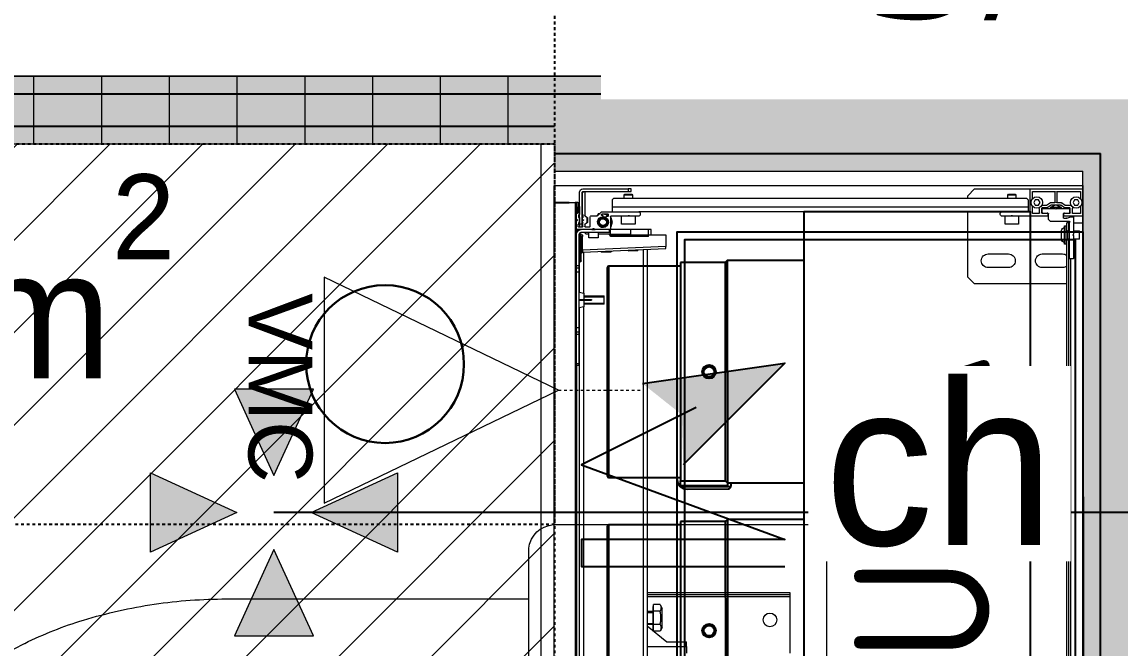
# Model space of a CAD drawing. Header units: centimetres. Extents: x 2191 to 12545, y -680 to 18662.
# Drawn here: x 9035.8 to 9116.8, y 9165.2 to 9211.4 of the extents above; entities that cross this region are included whole.
import ezdxf

# ---------------------------------------------------------------- set-up
doc = ezdxf.new("R2010")
doc.units = ezdxf.units.CM
for name, pattern in [('Style de ligne -1', [0.41664, 0.20828, -0.20836]), ('Style de ligne -11', [0.347222, 0.20828, -0.138942]), ('VW-01', [0.41656, 0.20828, -0.20828])]:
    doc.linetypes.add(name, pattern=pattern)
for name, color, linetype in [('B Aménagement intérieur', 252, 'Continuous'), ('B faience', 252, 'Style de ligne -11'), ('B Faux plafonds', 252, 'Continuous'), ('B Faux plafonds_Hatch', 252, 'Continuous'), ('B GÈnÈral_Hatch', 252, 'Continuous'), ('B Général', 252, 'Continuous'), ('C ANNOTATIONS-prestations', 252, 'Continuous'), ('C ANNOTATIONS-texte', 252, 'Continuous'), ('D SURFACES-shab', 252, 'Continuous'), ('F REMPLISSAGE-vert clair', 252, 'Continuous'), ('F REMPLISSAGE-vert foncé', 252, 'Continuous'), ('F REMPLISSAGE-vert hachurÈ_Hatch', 252, 'Continuous'), ('F REMPLISSAGE-vert hachuré', 252, 'Continuous'), ('prlm-CHAUFF', 4, 'Continuous'), ('prlm-VMC', 93, 'Continuous')]:
    doc.layers.add(name, color=color, linetype=linetype)
for name, color, linetype, lineweight in [('F REMPLISSAGE-vert clair_Hatch', 7, 'Continuous', 5), ('F REMPLISSAGE-vert foncÈ_Hatch', 7, 'Continuous', 5), ('prlm-ELEC-CFO', 1, 'Continuous', 25)]:
    doc.layers.add(name, color=color, linetype=linetype, lineweight=lineweight)
doc.styles.add('Eurostile', font='Eurosti.TTF')
doc.styles.add('prlm-elec-cfo', font='comic.ttf', dxfattribs={"height": 12})
doc.styles.add('prlm-vmc', font='pala.ttf', dxfattribs={"height": 14})
doc.styles.get("Standard").update_dxf_attribs({"font": 'isocp.shx', "height": 15})
pattern_1 = [(90, (8796.643, 9399.2), (5, -5e-14), [])]

# ---------------------------------------------------------------- blocks, each defined once
blk = doc.blocks.new('G 100_80')
at = {"layer": 'B Général', "color": 7, "linetype": 'Continuous', "lineweight": 5}
blk.add_line((48.52, 43.75), (48.52, -43.75), dxfattribs=at)
at = {"layer": 'B Général', "color": 7, "linetype": 'Continuous', "lineweight": 5, "flags": 128}
blk.add_lwpolyline([(9.5, -45), (9.5, 45), (48.52, 45), (48.52, -45)], close=True, dxfattribs=at)
at = {"layer": 'C ANNOTATIONS-prestations', "lineweight": 5}
for p, q in [((46.87, 43.75), (46.87, -43.75)), ((46.97, -43.75), (46.97, 43.75)), ((9.5, 42.25), (9.5, -42.25)), ((10.55, 41.05), (10.55, -41.05)), ((10.7, 41), (10.7, -41)), ((10.4, 39.6), (10.4, -39.6)), ((46.85, 1.667), (46.85, -31.75)), ((41.65, -40.287), (41.65, 1.325)), ((41.95, -40.274), (41.95, 1.325)), ((46.35, -36.044), (46.35, 1.5)), ((46.65, 1.6), (46.65, -35.984)), ((31.1, -10.5), (31.1, -14.65)), ((38.75, -11), (38.75, -10.5)), ((41.65, -11), (38.75, -11)), ((38.75, -11), (38.75, -11.342)), ((40.205, -11.342), (38.75, -11.342)), ((41.65, -12.504), (40.205, -11.342)), ((40.56, -12.4), (40.704, -12.118)), ((40.704, -12.118), (41.171, -12.118)), ((41.2, -12.142), (41.2, -12.364)), ((40.56, -12.4), (40.56, -13.8)), ((40.704, -12.609), (41.2, -12.609)), ((41.2, -12.25), (41.22, -12.25)), ((41.2, -12.364), (41.2, -12.609)), ((41.2, -12.609), (41.2, -13.1)), ((41.22, -12.25), (41.22, -13.95)), ((41.22, -12.6), (41.65, -12.6)), ((41.65, -12.692), (41.22, -12.692)), ((40.704, -13.591), (41.2, -13.591)), ((41.2, -13.1), (41.2, -13.591)), ((41.2, -13.591), (41.2, -13.836)), ((41.65, -13.508), (41.22, -13.508)), ((41.65, -13.6), (41.22, -13.6)), ((40.704, -14.081), (40.56, -13.8)), ((40.704, -14.081), (41.2, -14.081)), ((41.2, -13.836), (41.2, -14.081)), ((41.22, -13.95), (41.2, -13.95)), ((31.1, -14.65), (31.1, -14.8)), ((31.1, -14.65), (41.65, -14.65)), ((31.1, -14.8), (41.65, -14.8)), ((31.1, -14.8), (31.1, -14.95)), ((31.1, -14.95), (41.65, -14.95)), ((46.67, -31.75), (46.67, -31.85)), ((46.87, -31.75), (46.67, -31.75)), ((46.67, -31.85), (46.67, -34.033)), ((46.67, -31.85), (46.87, -31.85)), ((46.87, -34.033), (46.67, -34.033)), ((46.67, -34.033), (46.67, -34.168)), ((46.67, -34.168), (46.67, -34.5)), ((46.67, -34.168), (46.87, -34.168)), ((46.67, -34.5), (46.67, -38.6)), ((46.67, -34.5), (46.87, -34.5)), ((44.82, -36.25), (44.82, -36.85)), ((44.82, -36.25), (46.32, -36.25)), ((46.32, -36.311), (44.82, -36.311)), ((46.32, -36.05), (46.67, -35.98)), ((46.32, -36.55), (46.32, -36.05)), ((46.32, -36.789), (44.82, -36.789)), ((46.32, -36.85), (44.82, -36.85)), ((45.911, -36.55), (45.775, -36.55)), ((45.775, -36.6), (45.775, -36.55)), ((45.911, -36.6), (45.775, -36.6)), ((46.67, -36.55), (45.911, -36.55)), ((45.911, -36.6), (45.911, -36.55)), ((46.67, -36.6), (45.911, -36.6)), ((46.32, -37.05), (46.32, -36.6)), ((46.67, -37.12), (46.32, -37.05)), ((46.35, -40.074), (46.35, -37.056)), ((46.65, -37.116), (46.65, -39.35)), ((10.7, -37.75), (17.5, -37.75)), ((17.5, -37.75), (18, -38.25)), ((18, -38.25), (18, -43.05)), ((46.67, -38.6), (46.67, -38.932)), ((46.67, -38.6), (46.87, -38.6)), ((10.2, -41.3), (10.2, -39.63)), ((10.23, -39.6), (10.47, -39.6)), ((10.5, -39.63), (10.5, -42.29)), ((11, -38.95), (12.5, -38.95)), ((15, -38.95), (16.5, -38.95)), ((46.52, -39.45), (46.52, -39.65)), ((46.52, -39.65), (46.52, -41.05)), ((46.62, -39.65), (46.52, -39.65)), ((46.67, -39.35), (46.62, -39.35)), ((46.62, -39.65), (46.62, -39.35)), ((46.62, -39.65), (46.67, -39.65)), ((46.62, -41.05), (46.62, -39.65)), ((46.67, -38.932), (46.67, -39.067)), ((46.87, -38.932), (46.67, -38.932)), ((46.67, -39.067), (46.67, -41.4)), ((46.67, -39.067), (46.87, -39.067)), ((12.5, -39.95), (11, -39.95)), ((16.5, -39.95), (15, -39.95)), ((46.413, -40.071), (40.27, -40.35)), ((40.27, -40.5), (46.42, -40.221)), ((40.27, -40.35), (40.27, -40.5)), ((40.27, -41.351), (40.27, -40.5)), ((43.056, -40.173), (42.354, -40.205)), ((42.357, -40.255), (42.354, -40.205)), ((43.056, -40.173), (43.058, -40.223)), ((45.018, -40.084), (44.316, -40.116)), ((44.319, -40.166), (44.316, -40.116)), ((45.018, -40.084), (45.02, -40.134)), ((46.425, -40.07), (46.413, -40.071)), ((46.413, -40.071), (46.42, -40.221)), ((46.42, -40.221), (46.425, -40.22)), ((46.42, -40.221), (46.42, -41.25)), ((9.75, -41.05), (9.75, -41.65)), ((9.75, -41.05), (10.2, -41.05)), ((10.25, -41.35), (10.2, -41.3)), ((10.5, -41.05), (10.65, -41.05)), ((10.65, -41.05), (10.75, -40.95)), ((10.65, -41.65), (10.65, -41.05)), ((10.7, -40.67), (10.75, -40.67)), ((10.75, -40.67), (10.75, -42.03)), ((10.75, -40.67), (10.85, -40.67)), ((10.85, -40.67), (10.85, -42.03)), ((11.08, -41.025), (11.08, -41.675)), ((41.57, -41.25), (44.37, -41.25)), ((41.57, -41.25), (41.57, -41.75)), ((44.37, -41.25), (44.37, -41.4)), ((45.27, -41.15), (45.97, -41.15)), ((45.27, -41.55), (45.27, -41.15)), ((45.97, -41.15), (45.97, -41.55)), ((46.42, -41.25), (46.52, -41.25)), ((46.52, -41.05), (46.52, -41.25)), ((46.62, -41.05), (46.52, -41.05)), ((46.67, -41.05), (46.62, -41.05)), ((46.62, -41.35), (46.62, -41.05)), ((10.2, -41.65), (9.75, -41.65)), ((10.2, -41.4), (10.25, -41.35)), ((10.2, -42.67), (10.2, -41.4)), ((10.65, -41.65), (10.5, -41.65)), ((10.55, -41.65), (10.55, -42.25)), ((10.75, -41.75), (10.65, -41.65)), ((10.7, -41.7), (10.7, -42.25)), ((10.75, -42.03), (10.7, -42.03)), ((10.85, -42.03), (10.75, -42.03)), ((44.47, -41.36), (40.27, -41.351)), ((41.37, -41.353), (41.37, -41.75)), ((41.37, -41.75), (41.57, -41.75)), ((41.57, -41.75), (42.87, -41.75)), ((42.87, -41.4), (42.87, -41.75)), ((44.37, -41.4), (42.87, -41.4)), ((42.87, -41.75), (44.37, -41.75)), ((44.37, -41.4), (44.37, -41.55)), ((44.37, -41.4), (45.27, -41.4)), ((44.37, -41.55), (44.37, -41.75)), ((44.47, -41.55), (44.37, -41.55)), ((44.37, -41.75), (44.4, -41.75)), ((44.37, -42.72), (44.37, -41.78)), ((44.4, -41.75), (45.508, -41.75)), ((44.472, -41.4), (44.47, -41.36)), ((46.52, -41.55), (44.47, -41.55)), ((44.47, -41.75), (44.47, -41.55)), ((45.114, -41.95), (44.726, -41.95)), ((45.732, -41.75), (45.508, -41.75)), ((45.529, -41.759), (45.599, -41.829)), ((45.641, -41.829), (45.711, -41.759)), ((45.732, -41.75), (46.84, -41.75)), ((45.87, -41.98), (45.87, -42.66)), ((46.24, -41.95), (45.9, -41.95)), ((45.97, -41.4), (46.067, -41.4)), ((46.133, -42.221), (46.257, -42.134)), ((46.27, -42.109), (46.27, -41.98)), ((46.4, -41.98), (46.4, -42.252)), ((46.72, -41.95), (46.43, -41.95)), ((46.45, -41.95), (46.45, -42.15)), ((46.62, -41.35), (46.67, -41.35)), ((46.65, -42.15), (46.65, -41.95)), ((46.75, -41.98), (46.75, -42.12)), ((46.765, -41.65), (46.87, -41.65)), ((46.84, -41.75), (46.87, -41.75)), ((9.5, -42.78), (9.5, -42.25)), ((10.2, -42.25), (9.5, -42.25)), ((9.5, -44.72), (9.5, -42.78)), ((9.53, -42.75), (10.87, -42.75)), ((9.71, -42.93), (10.24, -42.93)), ((10.395, -42.7), (10.23, -42.7)), ((10.695, -42.601), (10.405, -42.698)), ((10.55, -42.25), (10.5, -42.25)), ((10.5, -42.35), (11.9, -42.35)), ((10.55, -42.25), (10.7, -42.25)), ((10.92, -42.6), (10.705, -42.6)), ((10.9, -42.78), (10.9, -42.92)), ((10.95, -42.92), (10.95, -42.63)), ((11.9, -42.35), (12.05, -42.5)), ((12.05, -42.5), (12.05, -42.92)), ((12.1, -42.92), (12.1, -42.78)), ((12.13, -42.75), (14.7, -42.75)), ((12.76, -42.93), (13.19, -42.93)), ((14.25, -42.15), (15.25, -42.15)), ((14.25, -42.75), (14.25, -42.15)), ((14.7, -42.75), (14.729, -42.779)), ((14.7, -42.75), (14.8, -42.75)), ((14.771, -42.779), (14.8, -42.75)), ((14.8, -42.75), (15.5, -42.75)), ((15.25, -42.15), (15.25, -42.75)), ((15.6, -42.85), (15.6, -42.95)), ((42.17, -42.95), (42.17, -42.85)), ((42.27, -42.75), (42.958, -42.75)), ((42.55, -42.15), (43.55, -42.15)), ((42.55, -42.75), (42.55, -42.15)), ((42.958, -42.75), (43.082, -42.75)), ((42.979, -42.759), (42.999, -42.779)), ((43.041, -42.779), (43.061, -42.759)), ((43.082, -42.75), (44.34, -42.75)), ((43.55, -42.15), (43.55, -42.75)), ((44.278, -42.2), (44.22, -42.3)), ((44.22, -42.3), (44.278, -42.4)), ((44.54, -42.87), (44.54, -42.74)), ((44.54, -42.854), (44.566, -42.9)), ((44.57, -42.71), (44.68, -42.71)), ((44.99, -42.9), (44.57, -42.9)), ((44.71, -42.68), (44.71, -42.657)), ((44.92, -42.729), (44.92, -42.76)), ((44.95, -42.79), (44.99, -42.79)), ((45.02, -42.82), (45.02, -42.87)), ((45.321, -42.769), (45.049, -43.041)), ((45.184, -42.906), (45.27, -42.906)), ((45.27, -42.906), (45.328, -42.806)), ((45.77, -42.76), (45.342, -42.76)), ((46.07, -42.27), (46.09, -42.25)), ((46.07, -42.63), (46.07, -42.27)), ((46.07, -42.293), (46.12, -42.293)), ((46.07, -42.607), (46.12, -42.607)), ((46.09, -42.65), (46.07, -42.63)), ((46.09, -42.65), (46.09, -42.25)), ((46.09, -42.25), (46.12, -42.25)), ((46.12, -42.65), (46.09, -42.65)), ((46.12, -42.654), (46.12, -42.246)), ((46.257, -42.766), (46.133, -42.679)), ((46.27, -44.52), (46.27, -42.791)), ((46.371, -42.429), (46.411, -42.388)), ((46.411, -42.512), (46.371, -42.471)), ((46.4, -42.25), (46.45, -42.25)), ((46.4, -42.293), (46.45, -42.293)), ((46.4, -42.607), (46.45, -42.607)), ((46.45, -42.65), (46.4, -42.65)), ((46.4, -42.827), (46.4, -42.653)), ((46.42, -42.28), (46.42, -42.367)), ((46.42, -42.533), (46.42, -42.625)), ((46.42, -42.855), (46.42, -44.45)), ((46.45, -42.15), (46.45, -44.5)), ((46.45, -42.15), (46.65, -42.15)), ((46.65, -42.15), (46.65, -44.5)), ((46.65, -42.595), (46.65, -42.31)), ((46.65, -43.42), (46.65, -42.885)), ((46.661, -42.249), (46.7, -42.21)), ((46.661, -42.287), (46.661, -42.249)), ((46.661, -42.65), (46.661, -42.618)), ((46.7, -42.69), (46.661, -42.65)), ((46.7, -42.15), (46.7, -42.251)), ((46.72, -42.15), (46.7, -42.15)), ((46.7, -42.654), (46.7, -42.826)), ((46.821, -42.429), (46.87, -42.379)), ((46.87, -42.521), (46.821, -42.471)), ((46.835, -42.486), (46.835, -42.414)), ((9.68, -43.467), (9.68, -42.96)), ((9.885, -43.55), (9.769, -43.75)), ((9.769, -43.75), (9.885, -43.95)), ((10.115, -43.55), (9.885, -43.55)), ((10.231, -43.75), (10.115, -43.55)), ((10.115, -43.95), (10.231, -43.75)), ((10.27, -42.96), (10.27, -43.306)), ((10.364, -43.53), (10.786, -43.53)), ((10.45, -42.98), (10.45, -43.32)), ((10.87, -42.95), (10.48, -42.95)), ((10.48, -43.35), (10.841, -43.35)), ((10.5, -43.27), (10.5, -42.98)), ((11.45, -43.3), (10.53, -43.3)), ((10.803, -43.535), (11.088, -43.725)), ((10.858, -43.355), (11.142, -43.545)), ((10.87, -42.95), (10.92, -42.95)), ((11.1, -43.377), (11.1, -43.3)), ((11.1, -43.377), (11.9, -43.377)), ((11.4, -43.55), (11.1, -43.377)), ((11.105, -43.73), (11.41, -43.73)), ((11.159, -43.55), (11.841, -43.55)), ((11.177, -43.3), (11.177, -43.421)), ((11.45, -43.3), (11.5, -43.25)), ((11.5, -43.25), (11.55, -43.3)), ((12.47, -43.3), (11.55, -43.3)), ((11.59, -43.73), (11.904, -43.73)), ((11.9, -43.377), (11.6, -43.55)), ((11.823, -43.3), (11.823, -43.421)), ((11.858, -43.545), (12.15, -43.35)), ((11.9, -43.3), (11.9, -43.377)), ((11.904, -43.73), (12.197, -43.535)), ((12.08, -42.95), (12.13, -42.95)), ((12.52, -42.95), (12.13, -42.95)), ((12.15, -43.35), (12.52, -43.35)), ((12.214, -43.53), (12.536, -43.53)), ((12.5, -42.98), (12.5, -43.27)), ((12.55, -43.32), (12.55, -42.98)), ((12.785, -43.55), (12.669, -43.75)), ((12.669, -43.75), (12.785, -43.95)), ((12.73, -43.28), (12.73, -42.96)), ((13.015, -43.55), (12.785, -43.55)), ((13.131, -43.75), (13.015, -43.55)), ((13.015, -43.95), (13.131, -43.75)), ((13.22, -42.96), (13.22, -43.467)), ((13.4, -43.08), (13.4, -44.72)), ((15.5, -43.05), (13.43, -43.05)), ((13.55, -43.4), (13.55, -43.05)), ((13.55, -43.4), (44.25, -43.4)), ((13.55, -43.95), (13.55, -43.4)), ((15.5, -43.05), (42.27, -43.05)), ((45.028, -43.05), (42.27, -43.05)), ((44.25, -43.4), (44.25, -43.05)), ((44.25, -43.95), (44.25, -43.4)), ((46.74, -43.45), (46.68, -43.45)), ((46.77, -42.98), (46.77, -43.42)), ((46.77, -43.78), (46.77, -42.98)), ((46.77, -42.98), (46.87, -42.98)), ((46.84, -42.95), (46.8, -42.95)), ((46.87, -43.75), (46.97, -43.75)), ((46.97, -43.75), (46.97, -43.78)), ((47.42, -43.75), (46.97, -43.75)), ((9.68, -44.54), (9.68, -44.033)), ((9.885, -43.95), (10.115, -43.95)), ((11.44, -44.54), (11.44, -43.76)), ((11.56, -43.76), (11.56, -44.54)), ((12.785, -43.95), (13.015, -43.95)), ((13.22, -44.033), (13.22, -44.54)), ((13.65, -44.05), (13.55, -43.95)), ((13.65, -44.05), (44.15, -44.05)), ((14.45, -44.3), (14.45, -44.05)), ((14.45, -44.3), (15.05, -44.3)), ((14.5, -44.35), (14.45, -44.3)), ((15, -44.35), (14.5, -44.35)), ((15.05, -44.3), (15, -44.35)), ((15.05, -44.05), (15.05, -44.3)), ((18, -44.25), (17.5, -44.75)), ((18, -44.05), (18, -44.25)), ((42.75, -44.3), (42.75, -44.05)), ((42.75, -44.3), (43.35, -44.3)), ((42.8, -44.35), (42.75, -44.3)), ((43.3, -44.35), (42.8, -44.35)), ((43.05, -44.55), (42.85, -44.55)), ((42.85, -44.55), (42.85, -44.75)), ((46.4, -44.55), (43.05, -44.55)), ((43.05, -44.75), (43.05, -44.55)), ((43.35, -44.3), (43.3, -44.35)), ((43.35, -44.05), (43.35, -44.3)), ((44.25, -43.95), (44.15, -44.05)), ((46.32, -44.55), (46.3, -44.55)), ((46.97, -43.78), (46.77, -43.78)), ((9.5, -44.75), (9.5, -44.72)), ((9.53, -44.75), (9.5, -44.75)), ((13.37, -44.75), (9.53, -44.75)), ((11.41, -44.57), (9.71, -44.57)), ((13.19, -44.57), (11.59, -44.57)), ((17.5, -44.75), (13.37, -44.75)), ((42.85, -44.75), (43.05, -44.75)), ((46.4, -44.75), (43.05, -44.75))]:
    blk.add_line(p, q, dxfattribs=at)
at = {"layer": 'C ANNOTATIONS-prestations'}
blk.add_line((48.52, -43.75), (47.42, -43.75), dxfattribs=at)
at = {"layer": 'C ANNOTATIONS-prestations', "lineweight": 5, "flags": 128}
for points in [[(40.704, -12.609, -0.132797), (40.637, -12.364, -0.132797), (40.704, -12.118)], [(40.704, -14.081, -0.132797), (40.637, -13.836, -0.132797), (40.704, -13.591)], [(10.2, -39.63, -0.198912), (10.209, -39.609, -0.198912), (10.23, -39.6)], [(10.47, -39.6, -0.198912), (10.491, -39.609, -0.198912), (10.5, -39.63)], [(10.7, -39.05, -0.080612), (10.842, -38.976, -0.080612), (11, -38.95)], [(12.5, -38.95, -0.414214), (13, -39.45, -0.414214), (12.5, -39.95)], [(15, -39.95, -0.414214), (14.5, -39.45, -0.414214), (15, -38.95)], [(16.5, -38.95, -0.414214), (17, -39.45, -0.414214), (16.5, -39.95)], [(46.52, -39.45, -0.198912), (46.549, -39.379, -0.198912), (46.62, -39.35)], [(11, -39.95, -0.080612), (10.842, -39.924, -0.080612), (10.7, -39.85)], [(46.52, -39.97, -0.193016), (46.492, -40.039, -0.193016), (46.425, -40.07)], [(10.85, -40.827, -0.218554), (11.01, -40.873, -0.218554), (11.08, -41.025)], [(10.85, -40.826, -0.003145), (10.853, -40.826, -0.003145), (10.855, -40.826)], [(46.663, -41.445, -0.227222), (46.495, -41.406, -0.227222), (46.42, -41.25)], [(46.62, -41.35, -0.198912), (46.549, -41.321, -0.198912), (46.52, -41.25)], [(11.08, -41.675, -0.218554), (11.01, -41.827, -0.218554), (10.85, -41.873)], [(10.855, -41.873, -0.003145), (10.853, -41.874, -0.003145), (10.85, -41.874)], [(44.37, -42.646, -0.14145), (44.27, -42.3, -0.14145), (44.37, -41.954)], [(44.37, -42.54, -0.103148), (44.32, -42.3, -0.103148), (44.37, -42.06)], [(44.37, -41.78, -0.198912), (44.379, -41.759, -0.198912), (44.4, -41.75)], [(44.697, -42.632, -0.366532), (44.556, -42.134, -0.366532), (45.023, -41.913, -0.366532), (45.318, -42.338, -0.366532), (44.948, -42.699)], [(45.508, -41.75, -0.098491), (45.519, -41.752, -0.098491), (45.529, -41.759)], [(45.641, -41.829, -0.198912), (45.62, -41.837, -0.198912), (45.599, -41.829)], [(45.711, -41.759, -0.098491), (45.721, -41.752, -0.098491), (45.732, -41.75)], [(45.87, -41.98, -0.198912), (45.879, -41.959, -0.198912), (45.9, -41.95)], [(46.067, -41.4, -0.109774), (46.151, -41.419, -0.109774), (46.22, -41.472)], [(46.302, -41.55, -0.028434), (46.259, -41.513, -0.028434), (46.22, -41.472)], [(46.24, -41.95, -0.198912), (46.261, -41.959, -0.198912), (46.27, -41.98)], [(46.27, -42.109, -0.120588), (46.267, -42.123, -0.120588), (46.257, -42.134)], [(46.4, -41.98, -0.198912), (46.409, -41.959, -0.198912), (46.43, -41.95)], [(46.87, -41.4, -0.198912), (46.767, -41.647, -0.198912), (46.52, -41.75)], [(46.67, -41.4, -0.198912), (46.626, -41.506, -0.198912), (46.52, -41.55)], [(46.72, -41.95, -0.198912), (46.741, -41.959, -0.198912), (46.75, -41.98)], [(46.75, -42.12, -0.198912), (46.741, -42.141, -0.198912), (46.72, -42.15)], [(46.84, -41.75, -0.198912), (46.861, -41.759, -0.198912), (46.87, -41.78)], [(9.5, -42.78, -0.198912), (9.509, -42.759, -0.198912), (9.53, -42.75)], [(9.68, -42.96, -0.198912), (9.689, -42.939, -0.198912), (9.71, -42.93)], [(10.23, -42.7, -0.198912), (10.209, -42.691, -0.198912), (10.2, -42.67)], [(10.24, -42.93, -0.198912), (10.261, -42.939, -0.198912), (10.27, -42.96)], [(10.405, -42.698, -0.040241), (10.4, -42.7, -0.040241), (10.395, -42.7)], [(10.5, -42.35, -0.414214), (10.47, -42.32, -0.414214), (10.5, -42.29)], [(10.695, -42.601, -0.040241), (10.7, -42.6, -0.040241), (10.705, -42.6)], [(10.87, -42.75, -0.198912), (10.891, -42.759, -0.198912), (10.9, -42.78)], [(10.9, -42.92, -0.198912), (10.891, -42.941, -0.198912), (10.87, -42.95)], [(10.92, -42.6, -0.198912), (10.941, -42.609, -0.198912), (10.95, -42.63)], [(10.95, -42.92, -0.198912), (10.941, -42.941, -0.198912), (10.92, -42.95)], [(12.08, -42.95, -0.198912), (12.059, -42.941, -0.198912), (12.05, -42.92)], [(12.1, -42.78, -0.198912), (12.109, -42.759, -0.198912), (12.13, -42.75)], [(12.13, -42.95, -0.198912), (12.109, -42.941, -0.198912), (12.1, -42.92)], [(12.73, -42.96, -0.198912), (12.739, -42.939, -0.198912), (12.76, -42.93)], [(13.19, -42.93, -0.198912), (13.211, -42.939, -0.198912), (13.22, -42.96)], [(14.771, -42.779, -0.198912), (14.75, -42.787, -0.198912), (14.729, -42.779)], [(15.5, -42.75, -0.198912), (15.571, -42.779, -0.198912), (15.6, -42.85)], [(42.17, -42.85, -0.198912), (42.199, -42.779, -0.198912), (42.27, -42.75)], [(42.958, -42.75, -0.098491), (42.969, -42.752, -0.098491), (42.979, -42.759)], [(43.041, -42.779, -0.198912), (43.02, -42.787, -0.198912), (42.999, -42.779)], [(43.061, -42.759, -0.098491), (43.071, -42.752, -0.098491), (43.082, -42.75)], [(44.37, -42.72, -0.198912), (44.361, -42.741, -0.198912), (44.34, -42.75)], [(44.54, -42.74, -0.198912), (44.549, -42.719, -0.198912), (44.57, -42.71)], [(44.92, -42.9, -0.085942), (44.718, -42.865, -0.085942), (44.54, -42.764)], [(44.67, -42.9, -0.02871), (44.603, -42.867, -0.02871), (44.54, -42.827)], [(44.57, -42.9, -0.198912), (44.549, -42.891, -0.198912), (44.54, -42.87)], [(44.71, -42.68, -0.198912), (44.701, -42.701, -0.198912), (44.68, -42.71)], [(44.697, -42.632, -0.122946), (44.706, -42.643, -0.122946), (44.71, -42.657)], [(44.92, -42.7, -0.074153), (44.803, -42.683, -0.074153), (44.697, -42.632)], [(44.92, -42.729, -0.189855), (44.928, -42.708, -0.189855), (44.948, -42.699)], [(44.948, -42.699, -0.008728), (44.934, -42.7, -0.008728), (44.92, -42.7)], [(44.95, -42.79, -0.198912), (44.929, -42.781, -0.198912), (44.92, -42.76)], [(45.009, -42.893, -0.018566), (44.965, -42.898, -0.018566), (44.92, -42.9)], [(44.99, -42.79, -0.198912), (45.011, -42.799, -0.198912), (45.02, -42.82)], [(45.02, -42.87, -0.198912), (45.011, -42.891, -0.198912), (44.99, -42.9)], [(45.379, -42.76, -0.041018), (45.298, -42.829, -0.041018), (45.207, -42.883)], [(45.321, -42.769, -0.098491), (45.331, -42.762, -0.098491), (45.342, -42.76)], [(45.87, -42.66, -0.198912), (45.841, -42.731, -0.198912), (45.77, -42.76)], [(46.12, -42.246, -0.120588), (46.123, -42.232, -0.120588), (46.133, -42.221)], [(46.133, -42.679, -0.120588), (46.123, -42.668, -0.120588), (46.12, -42.654)], [(46.257, -42.766, -0.120588), (46.267, -42.777, -0.120588), (46.27, -42.791)], [(46.371, -42.471, -0.198912), (46.362, -42.45, -0.198912), (46.371, -42.429)], [(46.42, -42.28, -0.155096), (46.406, -42.269, -0.155096), (46.4, -42.252)], [(46.4, -42.653, -0.155096), (46.406, -42.636, -0.155096), (46.42, -42.625)], [(46.42, -42.855, -0.155096), (46.406, -42.844, -0.155096), (46.4, -42.827)], [(46.42, -42.367, -0.098491), (46.418, -42.378, -0.098491), (46.411, -42.388)], [(46.411, -42.512, -0.098491), (46.418, -42.522, -0.098491), (46.42, -42.533)], [(46.661, -42.249, -0.013224), (46.655, -42.25, -0.013224), (46.65, -42.25)], [(46.65, -42.31, -0.17724), (46.657, -42.291, -0.17724), (46.675, -42.28)], [(46.675, -42.625, -0.17724), (46.657, -42.614, -0.17724), (46.65, -42.595)], [(46.65, -42.65, -0.013224), (46.655, -42.65, -0.013224), (46.661, -42.65)], [(46.65, -42.885, -0.17724), (46.657, -42.866, -0.17724), (46.675, -42.855)], [(46.7, -42.251, -0.17724), (46.693, -42.27, -0.17724), (46.675, -42.28)], [(46.675, -42.625, -0.17724), (46.693, -42.635, -0.17724), (46.7, -42.654)], [(46.7, -42.826, -0.17724), (46.693, -42.845, -0.17724), (46.675, -42.855)], [(46.821, -42.471, -0.198912), (46.812, -42.45, -0.198912), (46.821, -42.429)], [(46.87, -42.92, -0.198912), (46.861, -42.941, -0.198912), (46.84, -42.95)], [(9.68, -43.47, -0.01196), (9.68, -43.469, -0.01196), (9.68, -43.467)], [(10.27, -43.306, -0.123554), (10.258, -43.354, -0.123554), (10.225, -43.39)], [(10.45, -42.98, -0.198912), (10.459, -42.959, -0.198912), (10.48, -42.95)], [(10.48, -43.35, -0.198912), (10.459, -43.341, -0.198912), (10.45, -43.32)], [(10.5, -42.98, -0.198912), (10.509, -42.959, -0.198912), (10.53, -42.95)], [(10.53, -43.3, -0.198912), (10.509, -43.291, -0.198912), (10.5, -43.27)], [(10.786, -43.53, -0.073633), (10.795, -43.531, -0.073633), (10.803, -43.535)], [(10.841, -43.35, -0.073633), (10.85, -43.351, -0.073633), (10.858, -43.355)], [(11.105, -43.73, -0.073633), (11.096, -43.729, -0.073633), (11.088, -43.725)], [(11.159, -43.55, -0.073633), (11.15, -43.549, -0.073633), (11.142, -43.545)], [(11.41, -43.73, -0.198912), (11.431, -43.739, -0.198912), (11.44, -43.76)], [(11.56, -43.76, -0.198912), (11.569, -43.739, -0.198912), (11.59, -43.73)], [(11.858, -43.545, -0.073633), (11.85, -43.549, -0.073633), (11.841, -43.55)], [(12.197, -43.535, -0.073633), (12.205, -43.531, -0.073633), (12.214, -43.53)], [(12.47, -42.95, -0.198912), (12.491, -42.959, -0.198912), (12.5, -42.98)], [(12.5, -43.27, -0.198912), (12.491, -43.291, -0.198912), (12.47, -43.3)], [(12.52, -42.95, -0.198912), (12.541, -42.959, -0.198912), (12.55, -42.98)], [(12.55, -43.32, -0.198912), (12.541, -43.341, -0.198912), (12.52, -43.35)], [(12.758, -43.349, -0.095961), (12.737, -43.317, -0.095961), (12.73, -43.28)], [(13.22, -43.467, -0.01196), (13.22, -43.469, -0.01196), (13.22, -43.47)], [(13.4, -43.08, -0.198912), (13.409, -43.059, -0.198912), (13.43, -43.05)], [(15.6, -42.95, -0.198912), (15.571, -43.021, -0.198912), (15.5, -43.05)], [(42.27, -43.05, -0.198912), (42.199, -43.021, -0.198912), (42.17, -42.95)], [(45.049, -43.041, -0.098491), (45.039, -43.048, -0.098491), (45.028, -43.05)], [(46.68, -43.45, -0.198912), (46.659, -43.441, -0.198912), (46.65, -43.42)], [(46.77, -43.42, -0.198912), (46.761, -43.441, -0.198912), (46.74, -43.45)], [(46.77, -42.98, -0.198912), (46.779, -42.959, -0.198912), (46.8, -42.95)], [(9.68, -44.033, -0.01196), (9.68, -44.031, -0.01196), (9.68, -44.03)], [(9.71, -44.57, -0.198912), (9.689, -44.561, -0.198912), (9.68, -44.54)], [(11.44, -44.54, -0.198912), (11.431, -44.561, -0.198912), (11.41, -44.57)], [(11.59, -44.57, -0.198912), (11.569, -44.561, -0.198912), (11.56, -44.54)], [(13.22, -44.54, -0.198912), (13.211, -44.561, -0.198912), (13.19, -44.57)], [(13.22, -44.03, -0.01196), (13.22, -44.031, -0.01196), (13.22, -44.033)], [(46.3, -44.55, -0.198912), (46.279, -44.541, -0.198912), (46.27, -44.52)], [(46.42, -44.45, -0.198912), (46.391, -44.521, -0.198912), (46.32, -44.55)], [(46.65, -44.5, -0.198912), (46.577, -44.677, -0.198912), (46.4, -44.75)], [(46.45, -44.5, -0.198912), (46.435, -44.535, -0.198912), (46.4, -44.55)], [(9.53, -44.75, -0.198912), (9.509, -44.741, -0.198912), (9.5, -44.72)], [(13.4, -44.72, -0.198912), (13.391, -44.741, -0.198912), (13.37, -44.75)]]:
    blk.add_lwpolyline(points, format="xyb", dxfattribs=at)
at = {"layer": 'C ANNOTATIONS-prestations', "lineweight": 5}
for centre, radius in [((32.6, -12.95), 0.5), ((44.92, -42.3), 0.35), ((44.92, -42.3), 0.3), ((44.92, -42.3), 0.25), ((10, -43.75), 0.425), ((12.9, -43.75), 0.425)]:
    blk.add_circle(centre, radius, dxfattribs=at)
for points, knots in [([(40.704, -12.609), (40.575, -13.102), (40.702, -13.585), (40.703, -13.588), (40.704, -13.591)], [0, 0, 0, 1, 1, 2, 2, 2]), ([(46.425, -40.22), (46.423, -40.181), (46.422, -40.129), (46.422, -40.102), (46.422, -40.083), (46.423, -40.074), (46.424, -40.072), (46.424, -40.07), (46.424, -40.07), (46.424, -40.07), (46.425, -40.07)], [0, 0, 0, 1, 2, 3, 4, 5, 6, 7, 7, 8, 8, 8]), ([(46.52, -39.97), (46.52, -40.004), (46.513, -40.068), (46.501, -40.117), (46.491, -40.146), (46.48, -40.171), (46.467, -40.191), (46.457, -40.203), (46.447, -40.212), (46.433, -40.219), (46.426, -40.22), (46.425, -40.22), (46.425, -40.22)], [0, 0, 0, 1, 2, 3, 4, 5, 6, 7, 8, 9, 9, 10, 10, 10])]:
    blk.add_open_spline(points, degree=2, knots=knots, dxfattribs=at)
blk = doc.blocks.new('xi.bep')
at = {"layer": 'prlm-VMC', "linetype": 'ByBlock', "lineweight": 5}
h = blk.add_hatch(color=0, dxfattribs=at)
h.paths.add_polyline_path([(0, 2.736), (2.921, 9.103), (-2.921, 9.103)])
h.paths.add_polyline_path([(9.103, -2.921), (9.103, 2.921), (2.736, 0)])
h.paths.add_polyline_path([(2.921, -9.103), (0, -2.736), (-2.921, -9.103)])
h.paths.add_polyline_path([(-9.103, -2.921), (-2.736, 0), (-9.103, 2.921)])
at = {"layer": 'prlm-VMC', "color": 0, "linetype": 'ByBlock', "lineweight": 5, "flags": 128}
for points in [[(2.921, 9.103), (-2.921, 9.103), (0, 2.736)], [(-9.103, -2.921), (-9.103, 2.921), (-2.736, 0)], [(9.103, 2.921), (9.103, -2.921), (2.736, 0)], [(-2.921, -9.103), (2.921, -9.103), (0, -2.736)]]:
    blk.add_lwpolyline(points, close=True, dxfattribs=at)
blk = doc.blocks.new('xi.uta-yzen-d')
at = {"layer": 'prlm-CHAUFF', "ltscale": 50}
for p, q in [((-36.4, 35.02), (-20.8, 35.02)), ((-36.4, 35.02), (-36.4, 29.72)), ((-20.9, 35.12), (-36.3, 35.12)), ((-20.8, 29.72), (-20.8, 35.02)), ((-17.3, 35.02), (-1.7, 35.02)), ((-17.3, 35.02), (-17.3, 29.72)), ((-1.8, 35.12), (-17.2, 35.12)), ((-1.7, 29.72), (-1.7, 35.02)), ((1.8, 35.02), (17.4, 35.02)), ((1.8, 35.02), (1.8, 29.72)), ((1.9, 35.12), (17.3, 35.12)), ((17.4, 29.72), (17.4, 35.02)), ((20.9, 35.02), (36.5, 35.02)), ((20.9, 35.02), (20.9, 29.72)), ((21, 35.12), (36.4, 35.12)), ((36.5, 29.72), (36.5, 35.02)), ((-37.25, 29.216), (-37.25, 26.22)), ((-37.056, 29.72), (-36.65, 29.72)), ((-37.056, 29.72), (-37.056, 26.02)), ((-37, 29.72), (-37, 26.27)), ((-36.98, 29.72), (-36.98, 26.27)), ((-20.55, 29.72), (-36.65, 29.72)), ((-36.65, 29.72), (-36.65, 26.42)), ((-36.55, 29.97), (-36.4, 29.97)), ((-20.55, 26.42), (-20.55, 29.72)), ((-18.15, 29.216), (-18.15, 26.22)), ((-17.956, 29.72), (-17.55, 29.72)), ((-17.956, 29.72), (-17.956, 26.02)), ((-17.9, 29.72), (-17.9, 26.27)), ((-17.88, 29.72), (-17.88, 26.27)), ((-1.45, 29.72), (-17.55, 29.72)), ((-17.55, 29.72), (-17.55, 26.42)), ((-17.45, 29.97), (-17.3, 29.97)), ((-1.45, 26.42), (-1.45, 29.72)), ((0.95, 29.216), (0.95, 26.22)), ((1.144, 29.72), (1.55, 29.72)), ((1.144, 29.72), (1.144, 26.02)), ((1.2, 29.72), (1.2, 26.27)), ((1.22, 29.72), (1.22, 26.27)), ((17.65, 29.72), (1.55, 29.72)), ((1.55, 29.72), (1.55, 26.42)), ((1.65, 29.97), (1.8, 29.97)), ((17.65, 26.42), (17.65, 29.72)), ((20.05, 29.216), (20.05, 26.22)), ((20.244, 29.72), (20.65, 29.72)), ((20.244, 29.72), (20.244, 26.02)), ((20.3, 29.72), (20.3, 26.27)), ((20.32, 29.72), (20.32, 26.27)), ((36.75, 29.72), (20.65, 29.72)), ((20.65, 29.72), (20.65, 26.42)), ((20.75, 29.97), (20.9, 29.97)), ((36.75, 26.42), (36.75, 29.72)), ((-37, 28.42), (-36.98, 28.42)), ((-17.9, 28.42), (-17.88, 28.42)), ((1.2, 28.42), (1.22, 28.42)), ((20.3, 28.42), (20.32, 28.42)), ((-36.98, 28.07), (-37, 28.07)), ((-37, 27.693), (-36.98, 27.693)), ((-17.88, 28.07), (-17.9, 28.07)), ((-17.9, 27.693), (-17.88, 27.693)), ((1.22, 28.07), (1.2, 28.07)), ((1.2, 27.693), (1.22, 27.693)), ((20.32, 28.07), (20.3, 28.07)), ((20.3, 27.693), (20.32, 27.693)), ((-36.98, 27.343), (-37, 27.343)), ((-37, 27.293), (-36.98, 27.293)), ((-36.98, 27.193), (-37, 27.193)), ((-17.88, 27.343), (-17.9, 27.343)), ((-17.9, 27.293), (-17.88, 27.293)), ((-17.88, 27.193), (-17.9, 27.193)), ((1.22, 27.343), (1.2, 27.343)), ((1.2, 27.293), (1.22, 27.293)), ((1.22, 27.193), (1.2, 27.193)), ((20.32, 27.343), (20.3, 27.343)), ((20.3, 27.293), (20.32, 27.293)), ((20.32, 27.193), (20.3, 27.193)), ((-36.8, 26.02), (-37.05, 26.02)), ((-36.98, 26.27), (-37, 26.27)), ((-36.8, 26.27), (-36.98, 26.27)), ((-36.65, 26.42), (-36.8, 26.27)), ((-20.4, 26.27), (-36.8, 26.27)), ((-36.8, 26.27), (-36.8, 20.62)), ((-20.55, 26.42), (-36.65, 26.42)), ((-20.4, 26.27), (-20.55, 26.42)), ((-20.4, 20.62), (-20.4, 26.27)), ((-17.7, 26.02), (-17.95, 26.02)), ((-17.88, 26.27), (-17.9, 26.27)), ((-17.7, 26.27), (-17.88, 26.27)), ((-17.55, 26.42), (-17.7, 26.27)), ((-1.3, 26.27), (-17.7, 26.27)), ((-17.7, 26.27), (-17.7, 20.62)), ((-1.45, 26.42), (-17.55, 26.42)), ((-1.3, 26.27), (-1.45, 26.42)), ((-1.3, 20.62), (-1.3, 26.27)), ((1.4, 26.02), (1.15, 26.02)), ((1.22, 26.27), (1.2, 26.27)), ((1.4, 26.27), (1.22, 26.27)), ((1.55, 26.42), (1.4, 26.27)), ((17.8, 26.27), (1.4, 26.27)), ((1.4, 26.27), (1.4, 20.62)), ((17.65, 26.42), (1.55, 26.42)), ((17.8, 26.27), (17.65, 26.42)), ((17.8, 20.62), (17.8, 26.27)), ((20.5, 26.02), (20.25, 26.02)), ((20.32, 26.27), (20.3, 26.27)), ((20.5, 26.27), (20.32, 26.27)), ((20.65, 26.42), (20.5, 26.27)), ((36.9, 26.27), (20.5, 26.27)), ((20.5, 26.27), (20.5, 20.62)), ((36.75, 26.42), (20.65, 26.42)), ((36.9, 26.27), (36.75, 26.42)), ((36.9, 20.62), (36.9, 26.27))]:
    blk.add_line(p, q, dxfattribs=at)
for points in [[(0, 30), (0, 0), (39, 0), (39, 30)], [(0.571, 29.429), (0.571, 0.571), (38.429, 0.571), (38.429, 29.429)], [(-40.5, 20.62), (-40.5, 3.9), (40.5, 3.9), (40.5, 20.62)]]:
    blk.add_lwpolyline(points, close=True, dxfattribs=at)
for centre, radius in [((-28.6, 27.62), 0.5), ((-28.6, 27.62), 0.48), ((-28.6, 27.62), 0.38), ((-9.5, 27.62), 0.5), ((-9.5, 27.62), 0.48), ((-9.5, 27.62), 0.38), ((9.6, 27.62), 0.5), ((9.6, 27.62), 0.48), ((9.6, 27.62), 0.38), ((28.7, 27.62), 0.5), ((28.7, 27.62), 0.48), ((28.7, 27.62), 0.38)]:
    blk.add_circle(centre, radius, dxfattribs=at)
for centre, radius, start, end in [((-36.3, 35.02), 0.1, 90, 180), ((-20.9, 35.02), 0.1, 0, 90), ((-17.2, 35.02), 0.1, 90, 180), ((-1.8, 35.02), 0.1, 0, 90), ((1.9, 35.02), 0.1, 90, 180), ((17.3, 35.02), 0.1, 0, 90), ((21, 35.02), 0.1, 90, 180), ((36.4, 35.02), 0.1, 0, 90), ((-36.475, 29.24), 0.776, 138.52479, 181.76751), ((-36.55, 29.27), 0.7, 90, 136.27309), ((-17.375, 29.24), 0.776, 138.52479, 181.76751), ((-17.45, 29.27), 0.7, 90, 136.27309), ((1.725, 29.24), 0.776, 138.52479, 181.76751), ((1.65, 29.27), 0.7, 90, 136.27309), ((20.825, 29.24), 0.776, 138.52479, 181.76751), ((20.75, 29.27), 0.7, 90, 136.27309), ((-37.05, 26.22), 0.2, 180, 268.32391), ((-37.05, 26.22), 0.2, 268.32391, 270), ((-17.95, 26.22), 0.2, 180, 268.32391), ((-17.95, 26.22), 0.2, 268.32391, 270), ((1.15, 26.22), 0.2, 180, 268.32391), ((1.15, 26.22), 0.2, 268.32391, 270), ((20.25, 26.22), 0.2, 180, 268.32391), ((20.25, 26.22), 0.2, 268.32391, 270)]:
    blk.add_arc(centre, radius, start, end, dxfattribs=at)
for centre, major_axis, ratio, start_param, end_param in [((-36.55, 28.959), (-0.45, 0), 0.974723, 5.983927, 6.283185), ((-36.55, 28.603), (-0.45, 0), 0.974723, 5.983927, 6.283185), ((-35.75, 28.603), (-1.25, 0), 0.146694, 0, 0.179125), ((-17.45, 28.959), (-0.45, 0), 0.974723, 5.983927, 6.283185), ((-17.45, 28.603), (-0.45, 0), 0.974723, 5.983927, 6.283185), ((-16.65, 28.603), (-1.25, 0), 0.146694, 0, 0.179125), ((1.65, 28.959), (-0.45, 0), 0.974723, 5.983927, 6.283185), ((1.65, 28.603), (-0.45, 0), 0.974723, 5.983927, 6.283185), ((2.45, 28.603), (-1.25, 0), 0.146694, 0, 0.179125), ((20.75, 28.959), (-0.45, 0), 0.974723, 5.983927, 6.283185), ((20.75, 28.603), (-0.45, 0), 0.974723, 5.983927, 6.283185), ((21.55, 28.603), (-1.25, 0), 0.146694, 0, 0.179125)]:
    blk.add_ellipse(centre, major_axis=major_axis, ratio=ratio, start_param=start_param, end_param=end_param, dxfattribs=at)
for points in [[(-36.982, 29.391), (-36.986, 29.379), (-36.989, 29.366), (-36.997, 29.324), (-37, 29.294), (-37, 29.265)], [(-17.882, 29.391), (-17.886, 29.379), (-17.889, 29.366), (-17.897, 29.324), (-17.9, 29.294), (-17.9, 29.265)], [(1.218, 29.391), (1.214, 29.379), (1.211, 29.366), (1.203, 29.324), (1.2, 29.294), (1.2, 29.265)], [(20.318, 29.391), (20.314, 29.379), (20.311, 29.366), (20.303, 29.324), (20.3, 29.294), (20.3, 29.265)]]:
    blk.add_open_spline(points, degree=3, knots=[0.8185803, 0.8185803, 0.8185803, 0.8185803, 0.875, 0.875, 1, 1, 1, 1], dxfattribs=at)
at = {"layer": 'prlm-CHAUFF', "ltscale": 50, "insert": (7.303, 16.894), "char_height": 10, "width": 139.79252, "attachment_point": 1}
blk.add_mtext('UTA', dxfattribs=at)
blk = doc.blocks.new('xi.CH')
at = {"layer": 'prlm-ELEC-CFO', "lineweight": 5}
blk.add_hatch(color=0, dxfattribs=at).paths.add_polyline_path([(-3, 6), (-0.103, 3.699), (0, 0), (7.5, 7.5)])
at = {"layer": 'prlm-ELEC-CFO', "color": 0}
for points in [[(-3, 6), (7.5, 7.5), (0, 0)], [(0.955, 4.227), (-7.5, 0), (7.5, -5.5), (-7.5, -5.5), (-7.5, -7.5), (7.5, -7.5)]]:
    blk.add_lwpolyline(points, dxfattribs=at)
blk = doc.blocks.new('200_wc-2')
at = {"layer": 'B Général', "color": 7, "linetype": 'Continuous', "lineweight": 5}
for p, q in [((-25, -20.1), (-25, 0)), ((-24.9, 0.1), (24.9, 0.1)), ((25, -20.1), (25, 0)), ((-19.5, -44.2), (-19.5, -21.9)), ((19.5, -44.2), (19.5, -21.9))]:
    blk.add_line(p, q, dxfattribs=at)
at = {"layer": 'B Général', "color": 7, "linetype": 'Continuous', "lineweight": 5, "flags": 128}
blk.add_lwpolyline([(-25, -20.1), (-24.9, -20.6), (-24.75, -20.9), (-24.55, -21.2), (-24.3, -21.45), (-23.9, -21.7), (-23.4, -21.85), (-23.15, -21.9), (23.25, -21.9), (23.55, -21.85), (23.9, -21.7), (24.2, -21.5), (24.45, -21.3), (24.65, -21.05), (24.8, -20.75), (24.9, -20.5), (24.95, -20.3), (25, -20.1)], dxfattribs=at)
for points in [[(-19.5, -44.199), (-19.5, -44.2, 0.036537), (-19.11, -49.53, 0.035337), (-17.941, -54.747), (-17.94, -54.75, 0.041299), (-16.221, -59.088), (-16.22, -59.09), (-16.217, -59.097, 0.041783), (-13.79, -63.08, 0.053503), (-10.774, -66.396), (-10.77, -66.4, 0.054816), (-7.122, -69.019), (-7.12, -69.02, 0.063755), (-3.68, -70.42), (-3.678, -70.421, 0.064897), (0, -70.9)], [(0, -70.9, 0.064897), (3.678, -70.421), (3.68, -70.42, 0.063726), (7.12, -69.02), (7.122, -69.019, 0.054816), (10.77, -66.4), (10.774, -66.396, 0.053503), (13.79, -63.08, 0.041783), (16.217, -59.097), (16.22, -59.09), (16.221, -59.088, 0.041299), (17.94, -54.75), (17.941, -54.747, 0.035337), (19.11, -49.53, 0.036556), (19.5, -44.2)]]:
    blk.add_lwpolyline(points, format="xyb", dxfattribs=at)
at = {"layer": 'B Général', "color": 7, "linetype": 'Continuous', "lineweight": 5}
for centre, start, end in [((-24.9, 0), 90, 180), ((24.9, 0), 0, 90)]:
    blk.add_arc(centre, 0.1, start, end, dxfattribs=at)
blk = doc.blocks.new('Groupe-126-1')
at = {"layer": 'B Général', "color": 154, "linetype": 'Style de ligne -1', "true_color": 0x0053a6, "flags": 128}
blk.add_lwpolyline([(-35.4, 7.6), (35.6, 7.6), (35.6, -32.4), (-35.4, -32.4)], close=True, dxfattribs=at)
at = {"layer": 'B Général', "xscale": -1, "rotation": 270}
blk.add_blockref('200_wc-2', (35.5, 7.5), dxfattribs=at)
blk = doc.blocks.new('WC-plan-PMR')
at = {"layer": 'B Général', "color": 154, "linetype": 'Style de ligne -1', "true_color": 0x0053a6, "flags": 128}
blk.add_lwpolyline([(-114.5, 112.5), (15.5, 112.5), (15.5, 32.5), (-114.5, 32.5)], close=True, dxfattribs=at)
at = {"layer": 'B Général', "color": 7}
blk.add_blockref('Groupe-126-1', (0, 0), dxfattribs=at)
blk = doc.blocks.new('VMC')
at = {"layer": 'B Général', "color": 7, "linetype": 'Style de ligne -1', "lineweight": 13}
blk.add_line((0, 10.771), (0, 17), dxfattribs=at)
at = {"layer": 'B Général', "color": 250, "linetype": 'Continuous', "lineweight": 5, "true_color": 0x444444, "flags": 128}
blk.add_lwpolyline([(0, 10.771), (-8.34, -6.522), (8.34, -6.522)], close=True, dxfattribs=at)
at = {"layer": 'C ANNOTATIONS-prestations', "insert": (-7.149, -7.39), "char_height": 4.706, "attachment_point": 1, "line_spacing_factor": 0.894142, "style": 'Eurostile'}
blk.add_mtext('VMC', dxfattribs=at)
blk = doc.blocks.new('Bac douche 80.80')
at = {"layer": 'B faience', "lineweight": 18, "flags": 128}
blk.add_lwpolyline([(-41, -40), (40, -40), (40, 41)], dxfattribs=at)
at = {"layer": 'B Général', "color": 7, "linetype": 'Continuous', "lineweight": 5}
for p, q in [((25.5, -25.5), (-31, 31)), ((28, -24.464), (28, 31)), ((24.464, -28), (-31, -28))]:
    blk.add_line(p, q, dxfattribs=at)
at = {"layer": 'B Général', "color": 7, "linetype": 'Continuous', "lineweight": 5, "flags": 128}
for points in [[(-41, 41), (39, 41), (39, -39), (-41, -39)], [(-36, 36), (34, 36), (34, -34), (-36, -34)]]:
    blk.add_lwpolyline(points, close=True, dxfattribs=at)
at = {"layer": 'B Général', "color": 7, "linetype": 'Continuous', "lineweight": 5}
blk.add_circle((28, -28), 3.536, dxfattribs=at)
at = {"layer": 'C ANNOTATIONS-prestations', "color": 7, "insert": (-36, 32.508), "char_height": 4.706, "width": 70, "attachment_point": 4, "line_spacing_factor": 0.894142, "style": 'Eurostile'}
blk.add_mtext('bac douche 80x80', dxfattribs=at)

msp = doc.modelspace()

# ---------------------------------------------------------------- hatches: boundary and pattern name
at = {"layer": 'B Faux plafonds_Hatch', "linetype": 'Continuous', "lineweight": 5, "true_color": 0xaaaaaa}
h = msp.add_hatch(dxfattribs=at)
h.set_pattern_fill('F_P__SOFFITE', color=253, style=0, pattern_type=2)
h.set_pattern_definition([(45, (8796.643, 9401.087), (-3.52778, 3.30729), [])])
h.paths.add_polyline_path([(8927.466, 9202.425), (9075.053, 9202.426), (9075.053, 9109.426), (8808.377, 9109.337), (8808.377, 9109.343), (8798.505, 9109.343), (8798.505, 9176.343), (8733.49, 9176.343), (8733.49, 9266.343), (8798.505, 9266.343), (8798.505, 9377.417), (8927.288, 9377.416)])
at = {"layer": 'B GÈnÈral_Hatch', "linetype": 'Continuous', "lineweight": 0, "true_color": 0xc0dcc0}
for points in [[(9075.053, 9200.426), (9114.053, 9200.426), (9115.353, 9201.726), (9119.753, 9201.726), (9121.053, 9200.426), (9163.689, 9200.426), (9163.689, 9207.426), (9075.053, 9207.426)], [(9115.353, 9201.726), (9114.053, 9200.426), (9114.053, 9109.355), (9121.053, 9109.355), (9121.053, 9200.426), (9119.753, 9201.726)]]:
    msp.add_hatch(color=9, dxfattribs=at).paths.add_polyline_path(points)
at = {"layer": 'F REMPLISSAGE-vert hachurÈ_Hatch', "linetype": 'Continuous', "lineweight": 0, "true_color": 0x99aa00}
for points in [[(8932.377, 9207.426), (8932.377, 9206.126), (9075.053, 9206.126), (9075.053, 9207.426)], [(8932.377, 9206.126), (8932.377, 9203.726), (9075.053, 9203.726), (9075.053, 9206.126)], [(8932.377, 9203.726), (8932.377, 9202.426), (9075.053, 9202.426), (9075.053, 9203.726)]]:
    msp.add_hatch(color=54, dxfattribs=at).paths.add_polyline_path(points)
at = {"layer": 'F REMPLISSAGE-vert hachurÈ_Hatch', "linetype": 'Continuous', "lineweight": 5, "true_color": 0x004400}
h = msp.add_hatch(dxfattribs=at)
h.set_pattern_fill('90-0_5 HYDROFUGE_0_5', color=98, style=0, pattern_type=2)
h.set_pattern_definition(pattern_1)
h.paths.add_polyline_path([(8932.377, 9207.426), (8932.377, 9206.126), (9075.053, 9206.126), (9075.053, 9207.426)])
h = msp.add_hatch(dxfattribs=at)
h.set_pattern_fill('90-0_5 HYDROFUGE_0_5', color=98, style=0, pattern_type=2)
h.set_pattern_definition(pattern_1)
h.paths.add_polyline_path([(8932.377, 9206.126), (8932.377, 9203.726), (9075.053, 9203.726), (9075.053, 9206.126)])
h = msp.add_hatch(dxfattribs=at)
h.set_pattern_fill('90-0_5 HYDROFUGE_0_5', color=98, style=0, pattern_type=2)
h.set_pattern_definition(pattern_1)
h.paths.add_polyline_path([(8932.377, 9203.726), (8932.377, 9202.426), (9075.053, 9202.426), (9075.053, 9203.726)])

# ---------------------------------------------------------------- linework, layer by layer
at = {"layer": 'B Faux plafonds', "linetype": 'VW-01', "flags": 128}
msp.add_lwpolyline([(8927.466, 9202.425), (9075.053, 9202.426), (9075.053, 9109.426), (8808.377, 9109.337), (8808.377, 9109.343), (8798.505, 9109.343), (8798.505, 9176.343), (8733.49, 9176.343), (8733.49, 9266.343), (8798.505, 9266.343), (8798.505, 9377.417), (8927.288, 9377.416)], close=True, dxfattribs=at)
at = {"layer": 'B Général', "color": 98, "linetype": 'Continuous', "lineweight": 13, "true_color": 0x004400}
for p, q in [((8932.377, 9207.426), (9075.053, 9207.426)), ((9075.053, 9207.426), (9163.689, 9207.426)), ((8932.377, 9202.426), (9075.053, 9202.426)), ((9075.053, 9200.426), (9114.053, 9200.426)), ((9114.053, 9109.355), (9114.053, 9200.426))]:
    msp.add_line(p, q, dxfattribs=at)
at = {"layer": 'D SURFACES-shab', "color": 1, "lineweight": 18, "true_color": 0xff0000, "flags": 128}
for points in [[(8932.377, 9377.417), (9163.377, 9377.417), (9163.377, 9207.426), (8932.377, 9207.426)], [(8932.377, 9202.426), (9074.053, 9202.426), (9074.053, 9109.329), (8932.377, 9109.329)]]:
    msp.add_lwpolyline(points, close=True, dxfattribs=at)
at = {"layer": 'F REMPLISSAGE-vert clair'}
for p, q in [((9075.053, 9206.126), (9163.689, 9206.126)), ((9075.053, 9201.726), (9115.353, 9201.726)), ((9115.353, 9109.355), (9115.353, 9201.726))]:
    msp.add_line(p, q, dxfattribs=at)
at = {"layer": 'F REMPLISSAGE-vert clair_Hatch', "color": 9, "linetype": 'Continuous', "true_color": 0xc0dcc0}
for points in [[(9075.053, 9206.126), (9075.053, 9201.726), (9163.689, 9206.126), (9163.689, 9201.726)], [(9119.753, 9201.726), (9115.353, 9201.726), (9119.753, 9109.355), (9115.353, 9109.355)]]:
    msp.add_solid(points, dxfattribs=at)
at = {"layer": 'F REMPLISSAGE-vert foncÈ_Hatch', "color": 54, "linetype": 'Continuous', "true_color": 0x99aa00}
for points in [[(9075.053, 9207.426), (9075.053, 9206.126), (9163.689, 9207.426), (9163.689, 9206.126)], [(9075.053, 9200.426), (9114.053, 9200.426), (9075.053, 9201.726), (9115.353, 9201.726)], [(9115.353, 9201.726), (9114.053, 9200.426), (9115.353, 9109.355), (9114.053, 9109.355)]]:
    msp.add_solid(points, dxfattribs=at)
at = {"layer": 'F REMPLISSAGE-vert foncé', "color": 98, "linetype": 'Continuous', "lineweight": 13, "true_color": 0x004400}
for p, q in [((9075.053, 9207.426), (9163.689, 9207.426)), ((9075.053, 9200.426), (9114.053, 9200.426)), ((9114.053, 9109.355), (9114.053, 9200.426))]:
    msp.add_line(p, q, dxfattribs=at)
at = {"layer": 'F REMPLISSAGE-vert foncé'}
for p, q in [((9075.053, 9206.126), (9163.689, 9206.126)), ((9075.053, 9201.726), (9115.353, 9201.726)), ((9115.353, 9109.355), (9115.353, 9201.726))]:
    msp.add_line(p, q, dxfattribs=at)
at = {"layer": 'F REMPLISSAGE-vert hachuré', "color": 98, "linetype": 'Continuous', "lineweight": 13, "true_color": 0x004400}
for p, q in [((8932.377, 9207.426), (9075.053, 9207.426)), ((8932.377, 9202.426), (9075.053, 9202.426))]:
    msp.add_line(p, q, dxfattribs=at)
at = {"layer": 'F REMPLISSAGE-vert hachuré'}
for p, q in [((8932.377, 9206.126), (9075.053, 9206.126)), ((8932.377, 9203.726), (9075.053, 9203.726))]:
    msp.add_line(p, q, dxfattribs=at)
at = {"layer": 'prlm-ELEC-CFO', "lineweight": 30}
msp.add_circle((9062.551, 9186.181), 5.823, dxfattribs=at)
at = {"layer": 'prlm-VMC'}
msp.add_lwpolyline([(9140.963, 9175.225), (9054.356, 9175.225)], dxfattribs=at)

# ---------------------------------------------------------------- block references
at = {"layer": 'B Aménagement intérieur', "color": 7, "rotation": 180}
msp.add_blockref('G 100_80', (9123.553, 9154.356), dxfattribs=at)
at = {"layer": 'B Général', "color": 7}
for name, p in [('Bac douche 80.80', (9123.377, 9247.426)), ('WC-plan-PMR', (9059.553, 9141.854))]:
    msp.add_blockref(name, p, dxfattribs=at)
at = {"layer": 'B Général', "color": 7, "rotation": 270}
msp.add_blockref('VMC', (9064.574, 9184.264), dxfattribs=at)
at = {"layer": 'prlm-CHAUFF', "rotation": 90.00920101235549}
msp.add_blockref('xi.uta-yzen-d', (9114.084, 9156.919), dxfattribs=at)
at = {"layer": 'prlm-ELEC-CFO'}
msp.add_blockref('xi.CH', (9084.558, 9178.742), dxfattribs=at)
at = {"layer": 'prlm-VMC'}
msp.add_blockref('xi.bep', (9054.356, 9175.225), dxfattribs=at)

# ---------------------------------------------------------------- texts
at = {"layer": 'C ANNOTATIONS-texte', "insert": (8995.541, 9200.183), "char_height": 9.412, "width": 60.52371, "attachment_point": 1, "line_spacing_factor": 0.894142, "style": 'Eurostile'}
msp.add_mtext('wc 1,3m{\\H0.6667x;\\S2^ ;}', dxfattribs=at)

# ---------------------------------------------------------------- next in the draw order: texts
at = {"layer": 'prlm-ELEC-CFO', "lineweight": 20, "insert": (9103.46, 9178.745), "char_height": 12, "attachment_point": 5, "line_spacing_factor": 0.8, "style": 'prlm-elec-cfo', "bg_fill": 3, "box_fill_scale": 1.1, "bg_fill_color": 256, "bg_fill_transparency": 0}
msp.add_mtext('ch', dxfattribs=at)
at = {"layer": 'prlm-VMC', "ltscale": 25, "insert": (9113.79, 9225.636), "char_height": 12, "width": 58.61474, "attachment_point": 5, "line_spacing_factor": 0.8, "style": 'prlm-vmc', "bg_fill": 2}
msp.add_mtext('Alizé H 5/45', dxfattribs=at)

doc.saveas('drawing.dxf')
